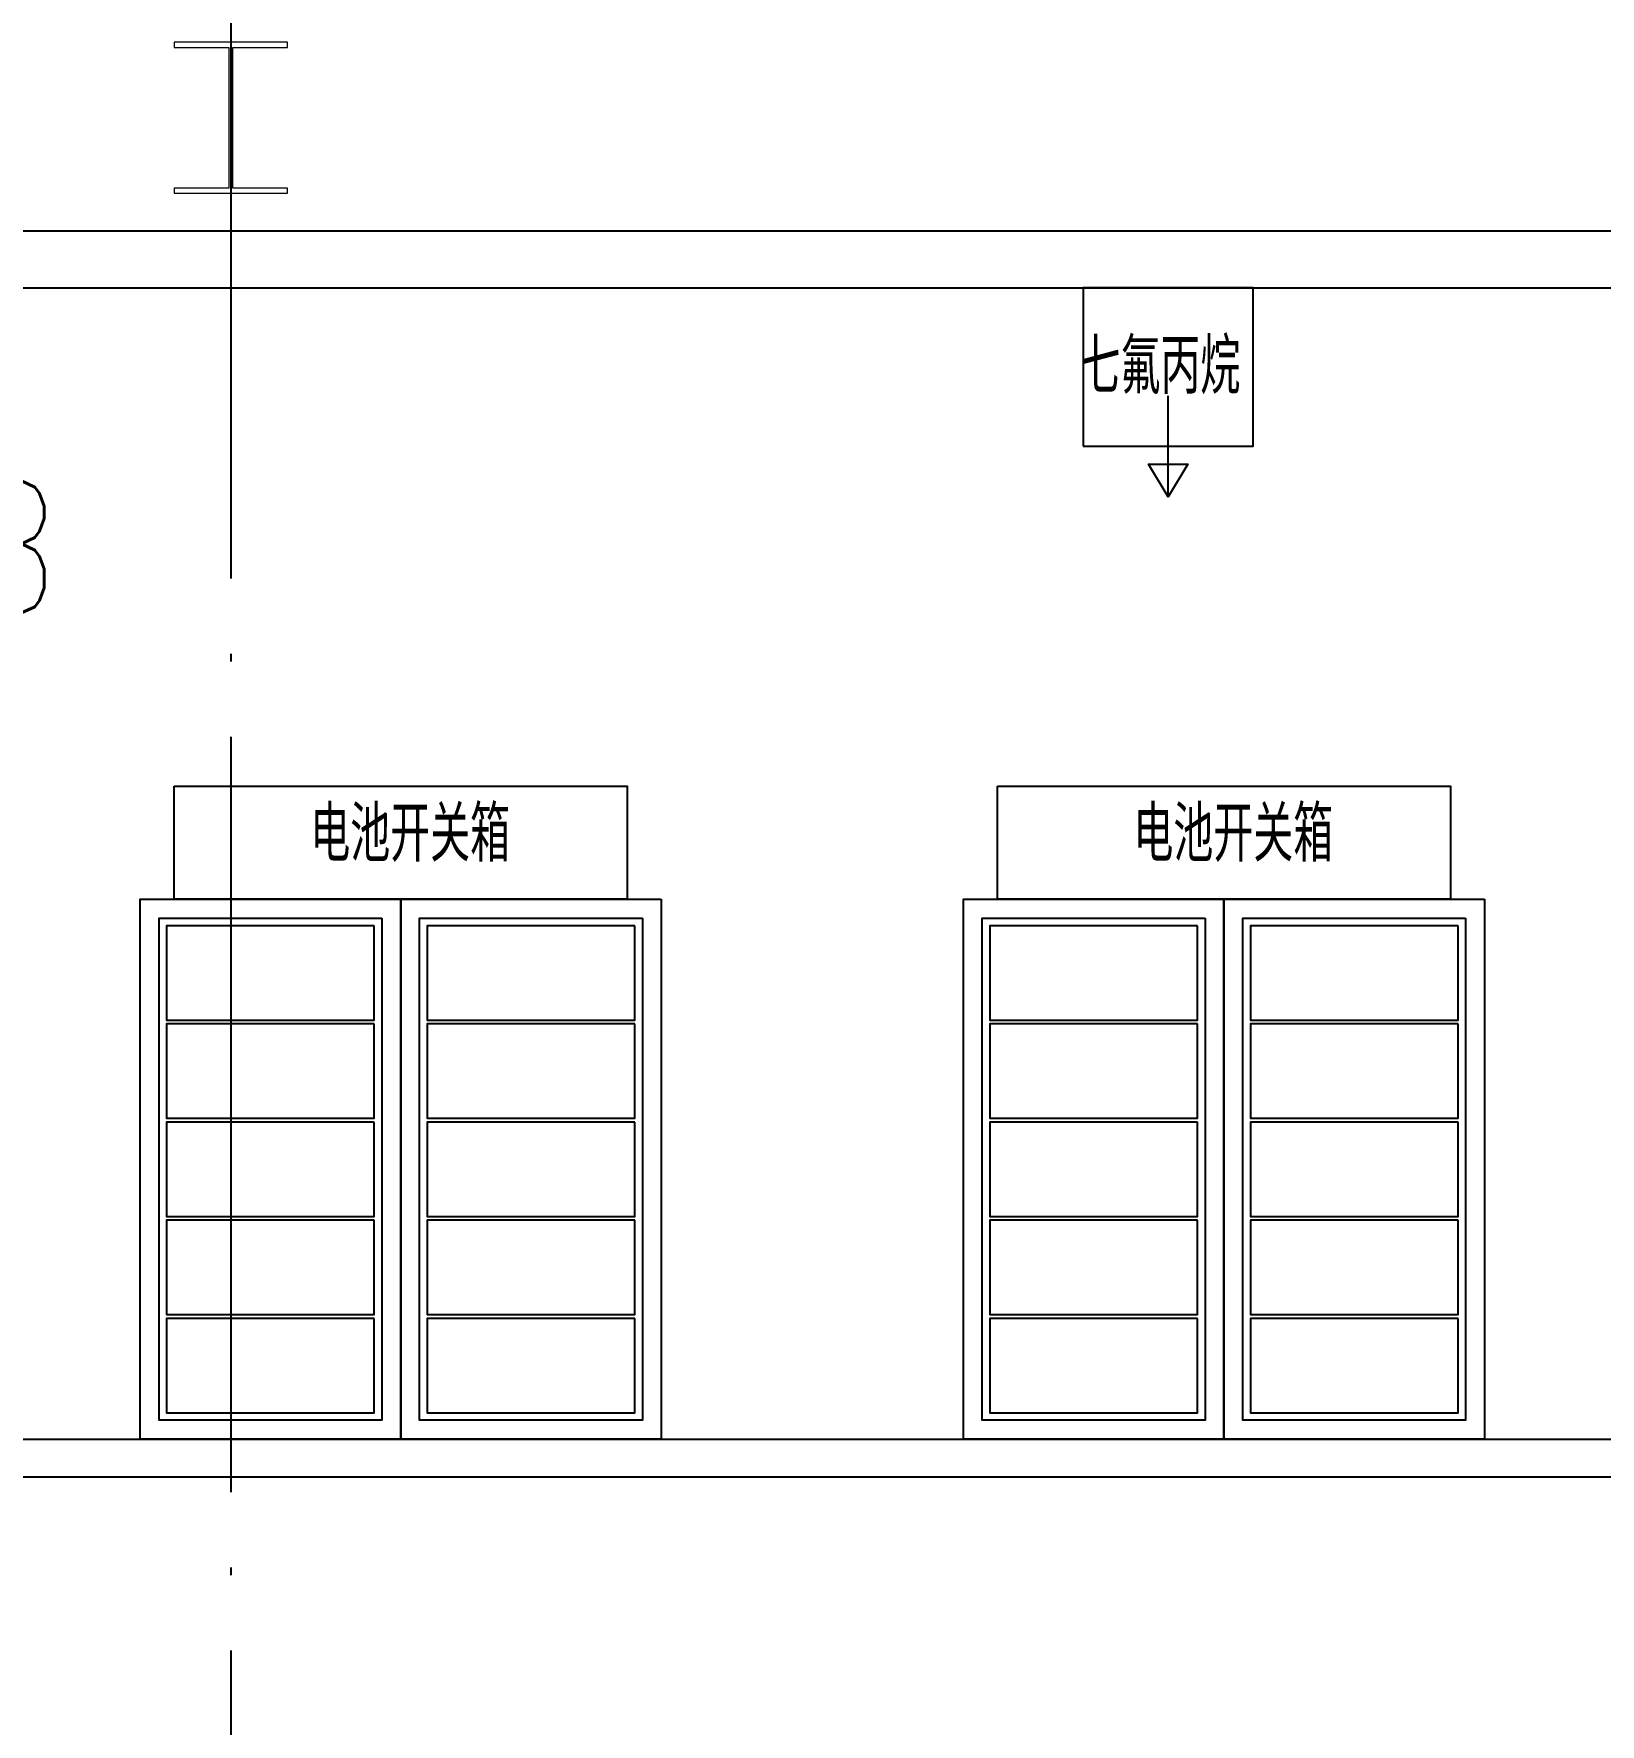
# Model space of a CAD drawing. Extents: x 758840 to 1108724, y -102573 to 143521.
# Drawn here: x 889611 to 893760, y 60083 to 64560 of the extents above; entities that cross this region are included whole.
import ezdxf

# ---------------------------------------------------------------- set-up
doc = ezdxf.new("R2010")
doc.units = 0
doc.header["$LTSCALE"] = 1000
doc.header["$MEASUREMENT"] = 0
doc.linetypes.add('DOTE', pattern=[2.42, 2, -0.2, 0.02, -0.2])
for name, color, linetype in [('01-房间正式编号', 1, 'Continuous'), ('02电气-设备', 255, 'Continuous'), ('DOTE', 8, 'DOTE'), ('DUCT-新风管立管', 7, 'Continuous'), ('EQUIP_消火栓', 7, 'Continuous'), ('WALL-MOVE', 6, 'Continuous')]:
    doc.layers.add(name, color=color, linetype=linetype)
doc.layers.add('钢柱', color=51, linetype='Continuous', lineweight=13)
doc.styles.get("Standard").update_dxf_attribs({"font": 'gbenor.shx', "bigfont": 'gbcbig.shx'})
doc.styles.add('平面图B$0$HZ', font='romans.shx', dxfattribs={"width": 0.8, "bigfont": 'gbcbig.shx'})

# ---------------------------------------------------------------- blocks, each defined once
blk = doc.blocks.new('*U354')
at = {"layer": 'DUCT-新风管立管', "color": 5, "ltscale": 5}
blk.add_lwpolyline([(-125, 275), (-125, -275), (125, -275), (125, 275)], close=True, dxfattribs=at)
blk = doc.blocks.new('*U355')
at = {"layer": '02电气-设备', "color": 0, "linetype": 'ByBlock', "lineweight": -2, "transparency": 16777216}
for p in [(0, 0), (260, 0), (520, 0), (780, 0), (1040, 0)]:
    blk.add_blockref('*U354', p, dxfattribs=at)
blk = doc.blocks.new('*U356')
at = {"layer": 'DUCT-新风管立管', "color": 5, "ltscale": 5}
blk.add_lwpolyline([(-125, 275), (-125, -275), (125, -275), (125, 275)], close=True, dxfattribs=at)
blk = doc.blocks.new('*U357')
at = {"layer": '02电气-设备', "color": 0, "linetype": 'ByBlock', "lineweight": -2, "transparency": 16777216}
for p in [(0, 0), (260, 0), (520, 0), (780, 0), (1040, 0)]:
    blk.add_blockref('*U356', p, dxfattribs=at)
blk = doc.blocks.new('*U358')
at = {"layer": 'DUCT-新风管立管', "color": 5, "ltscale": 5}
blk.add_lwpolyline([(-125, 275), (-125, -275), (125, -275), (125, 275)], close=True, dxfattribs=at)
blk = doc.blocks.new('*U359')
at = {"layer": '02电气-设备', "color": 0, "linetype": 'ByBlock', "lineweight": -2, "transparency": 16777216}
for p in [(0, 0), (260, 0), (520, 0), (780, 0), (1040, 0)]:
    blk.add_blockref('*U358', p, dxfattribs=at)
blk = doc.blocks.new('*U360')
at = {"layer": 'DUCT-新风管立管', "color": 5, "ltscale": 5}
blk.add_lwpolyline([(-125, 275), (-125, -275), (125, -275), (125, 275)], close=True, dxfattribs=at)
blk = doc.blocks.new('*U361')
at = {"layer": '02电气-设备', "color": 0, "linetype": 'ByBlock', "lineweight": -2, "transparency": 16777216}
for p in [(0, 0), (260, 0), (520, 0), (780, 0), (1040, 0)]:
    blk.add_blockref('*U360', p, dxfattribs=at)

msp = doc.modelspace()

# ---------------------------------------------------------------- linework, layer by layer
at = {"layer": '02电气-设备', "color": 5, "ltscale": 5}
for points in [[(889983.02, 62567.52), (891183.02, 62567.52), (891183.02, 62267.52), (889983.02, 62267.52)], [(892163.02, 62567.52), (893363.02, 62567.52), (893363.02, 62267.52), (892163.02, 62267.52)]]:
    msp.add_lwpolyline(points, close=True, dxfattribs=at)
at = {"layer": '02电气-设备', "color": 3, "ltscale": 5}
for points in [[(890583.02, 62267.52), (890583.02, 60837.52), (889893.02, 60837.52), (889893.02, 62267.52)], [(891273.02, 62267.52), (891273.02, 60837.52), (890583.02, 60837.52), (890583.02, 62267.52)], [(892763.02, 62267.52), (892763.02, 60837.52), (892073.02, 60837.52), (892073.02, 62267.52)], [(893453.02, 62267.52), (893453.02, 60837.52), (892763.02, 60837.52), (892763.02, 62267.52)], [(890533.02, 62217.52), (890533.02, 60887.52), (889943.02, 60887.52), (889943.02, 62217.52)], [(891223.02, 62217.52), (891223.02, 60887.52), (890633.02, 60887.52), (890633.02, 62217.52)], [(892713.02, 62217.52), (892713.02, 60887.52), (892123.02, 60887.52), (892123.02, 62217.52)], [(893403.02, 62217.52), (893403.02, 60887.52), (892813.02, 60887.52), (892813.02, 62217.52)]]:
    msp.add_lwpolyline(points, close=True, dxfattribs=at)
at = {"layer": 'DOTE'}
msp.add_line((890133.02, 103837.52), (890133.02, 34437.52), dxfattribs=at)
at = {"layer": 'EQUIP_消火栓', "lineweight": -3}
msp.add_lwpolyline([(892390.51, 63467.54), (892840.51, 63467.54), (892840.51, 63887.54), (892390.51, 63887.54)], close=True, dxfattribs=at)
at = {"layer": 'EQUIP_消火栓', "linetype": 'ByBlock'}
msp.add_lwpolyline([(892615.51, 63333.67), (892563.31, 63419.78), (892667.71, 63419.78), (892615.51, 63333.67), (892615.51, 63601.41)], dxfattribs=at)
at = {"layer": 'WALL-MOVE'}
for p, q in [((898188.06, 64037.54), (883162.57, 64037.54)), ((883162.57, 63887.54), (898113.06, 63887.54))]:
    msp.add_line(p, q, dxfattribs=at)
at = {"layer": 'WALL-MOVE', "color": 2}
for p, q in [((874338.02, 60837.52), (898113.06, 60837.52)), ((874263.02, 60737.52), (898188.06, 60737.52))]:
    msp.add_line(p, q, dxfattribs=at)
at = {"layer": '钢柱'}
msp.add_lwpolyline([(890138.02, 64523.52), (890283.02, 64523.52), (890283.02, 64537.52), (889983.02, 64537.52), (889983.02, 64523.52), (890128.02, 64523.52), (890128.02, 64151.52), (889983.02, 64151.52), (889983.02, 64137.52), (890283.02, 64137.52), (890283.02, 64151.52), (890138.02, 64151.52), (890138.02, 64523.52)], dxfattribs=at)

# ---------------------------------------------------------------- block references
at = {"layer": '02电气-设备', "color": 3, "rotation": 270}
for name, p in [('*U355', (890238.02, 62072.52)), ('*U357', (890928.02, 62072.52)), ('*U359', (892418.02, 62072.52)), ('*U361', (893108.02, 62072.52))]:
    msp.add_blockref(name, p, dxfattribs=at)

# ---------------------------------------------------------------- texts
at = {"layer": '01-房间正式编号', "color": 1, "style": '平面图B$0$HZ', "width": 0.8}
msp.add_text('BD4-B104-B', height=350, dxfattribs=at).set_placement((887082.36, 63025.88))
at = {"layer": '02电气-设备', "color": 3, "ltscale": 5}
for p in [(890343.3, 62367.08), (892523.3, 62367.08)]:
    msp.add_text('电池开关箱', height=147, dxfattribs=at).set_placement(p)
at = {"layer": 'EQUIP_消火栓', "linetype": 'ByBlock'}
msp.add_text('七氟丙烷', height=147, dxfattribs=at).set_placement((892383.06, 63606.06))

doc.saveas('drawing.dxf')
